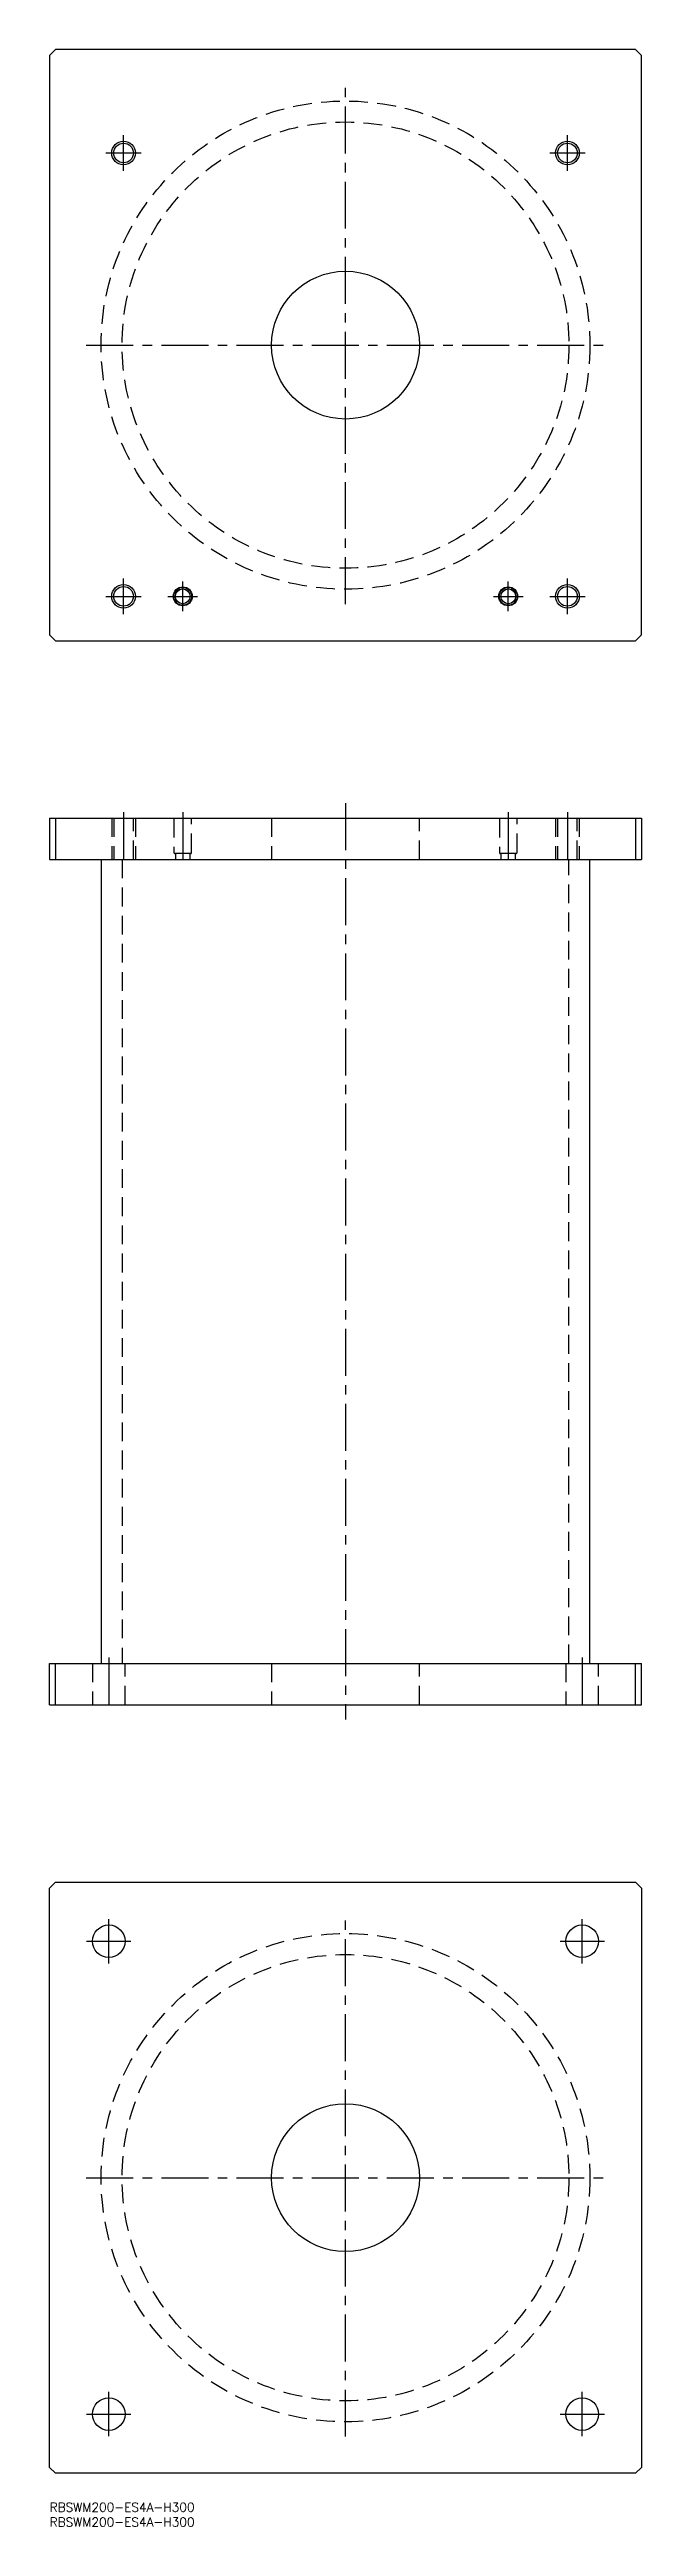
# Model space of a CAD drawing. Extents: x 0 to 200, y -8 to 830.
import ezdxf

# ---------------------------------------------------------------- set-up
doc = ezdxf.new("R2010")
doc.units = 0
doc.header["$LTSCALE"] = 0.5
doc.linetypes.add('CENTER', pattern=[50.8, 31.75, -6.35, 6.35, -6.35])
doc.linetypes.add('DASHED', pattern=[19.05, 12.7, -6.35])
for name, color, linetype in [('MSM_CENTER', 1, 'CENTER'), ('MSM_CONTINUOUS', 7, 'CONTINUOUS'), ('MSM_DASHED', 4, 'DASHED'), ('MSM_NARROW', 5, 'CONTINUOUS'), ('MSM_PART_NUMBER', 7, 'CONTINUOUS')]:
    doc.layers.add(name, color=color, linetype=linetype)
doc.styles.get("Standard").update_dxf_attribs({"font": 'txt.shx', "height": 3, "bigfont": 'bigfont.shx'})

# ---------------------------------------------------------------- blocks, each defined once
blk = doc.blocks.new('*U50')
at = {"layer": 'MSM_PART_NUMBER'}
blk.add_text('RBSWM200-ES4A-H300', height=3, dxfattribs=at).set_placement((0, -3))
blk = doc.blocks.new('*U51')
at = {"layer": 'MSM_PART_NUMBER'}
blk.add_text('RBSWM200-ES4A-H300', height=3, dxfattribs=at).set_placement((0, -8))

msp = doc.modelspace()

# ---------------------------------------------------------------- linework, layer by layer
at = {"layer": 'MSM_CENTER'}
for p, q in [((100, 642.4), (100, 817.6)), ((25, 789), (25, 801)), ((175, 789), (175, 801)), ((19, 795), (31, 795)), ((169, 795), (181, 795)), ((12.4, 730), (187.6, 730)), ((25, 639), (25, 651)), ((45, 640), (45, 650)), ((155, 640), (155, 650)), ((175, 639), (175, 651)), ((19, 645), (31, 645)), ((40, 645), (50, 645)), ((150, 645), (160, 645)), ((169, 645), (181, 645)), ((25, 572), (25, 554)), ((45, 572), (45, 554)), ((100, 575), (100, 265)), ((155, 572), (155, 554)), ((175, 572), (175, 554)), ((20, 286), (20, 268)), ((180, 286), (180, 268)), ((20, 182.5), (20, 197.5)), ((100, 22.4), (100, 197.6)), ((180, 182.5), (180, 197.5)), ((12.5, 190), (27.5, 190)), ((172.5, 190), (187.5, 190)), ((12.4, 110), (187.6, 110)), ((20, 22.5), (20, 37.5)), ((180, 22.5), (180, 37.5)), ((12.5, 30), (27.5, 30)), ((172.5, 30), (187.5, 30))]:
    msp.add_line(p, q, dxfattribs=at)
at = {"layer": 'MSM_CONTINUOUS'}
for p, q in [((2, 830), (0, 828)), ((198, 830), (2, 830)), ((200, 828), (198, 830)), ((0, 828), (0, 632)), ((200, 632), (200, 828)), ((0, 632), (2, 630)), ((2, 630), (198, 630)), ((198, 630), (200, 632)), ((0, 570), (0, 556)), ((0, 570), (200, 570)), ((2, 570), (2, 556)), ((198, 570), (198, 556)), ((200, 570), (200, 556)), ((0, 556), (200, 556)), ((17.4, 556), (17.4, 284)), ((182.6, 284), (182.6, 556)), ((0, 284), (200, 284)), ((0, 270), (0, 284)), ((2, 270), (2, 284)), ((198, 270), (198, 284)), ((200, 270), (200, 284)), ((0, 270), (200, 270)), ((0, 208), (2, 210)), ((2, 210), (198, 210)), ((198, 210), (200, 208)), ((0, 12), (0, 208)), ((200, 208), (200, 12)), ((2, 10), (0, 12)), ((198, 10), (2, 10)), ((200, 12), (198, 10))]:
    msp.add_line(p, q, dxfattribs=at)
for centre, radius in [((25, 795), 3.32), ((175, 795), 3.32), ((100, 730), 25), ((25, 645), 3.32), ((45, 645), 3.2), ((45, 645), 3), ((45, 645), 2.5), ((155, 645), 3.2), ((155, 645), 3), ((155, 645), 2.5), ((175, 645), 3.32), ((20, 190), 5.5), ((180, 190), 5.5), ((100, 110), 25), ((20, 30), 5.5), ((180, 30), 5.5)]:
    msp.add_circle(centre, radius, dxfattribs=at)
at = {"layer": 'MSM_DASHED'}
for p, q in [((21, 570), (21, 556)), ((21.68, 570), (21.68, 556)), ((28.32, 556), (28.32, 570)), ((29, 570), (29, 556)), ((41.8, 570), (42, 569.8)), ((48, 569.8), (48.2, 570)), ((75, 570), (75, 556)), ((125, 556), (125, 570)), ((151.8, 570), (152, 569.8)), ((158, 569.8), (158.2, 570)), ((171, 570), (171, 556)), ((171.68, 570), (171.68, 556)), ((178.32, 556), (178.32, 570)), ((179, 570), (179, 556)), ((48, 569.8), (42, 569.8)), ((42, 569.8), (42, 558.4)), ((48, 558.4), (48, 569.8)), ((158, 569.8), (152, 569.8)), ((152, 569.8), (152, 558.4)), ((158, 558.4), (158, 569.8)), ((24.5, 556), (24.5, 284)), ((47.6, 558), (42.4, 558)), ((42.5, 558), (42.5, 556)), ((47.5, 556), (47.5, 558)), ((157.6, 558), (152.4, 558)), ((152.5, 558), (152.5, 556)), ((157.5, 556), (157.5, 558)), ((175.5, 284), (175.5, 556)), ((14.5, 284), (14.5, 270)), ((25.5, 270), (25.5, 284)), ((75, 284), (75, 270)), ((125, 270), (125, 284)), ((174.5, 284), (174.5, 270)), ((185.5, 270), (185.5, 284))]:
    msp.add_line(p, q, dxfattribs=at)
for centre, radius in [((100, 730), 82.6), ((100, 730), 75.5), ((100, 110), 82.6), ((100, 110), 75.5)]:
    msp.add_circle(centre, radius, dxfattribs=at)
for centre, start, end in [((42.4, 558.4), 180, 270), ((47.6, 558.4), 270, 360), ((152.4, 558.4), 180, 270), ((157.6, 558.4), 270, 360)]:
    msp.add_arc(centre, 0.4, start, end, dxfattribs=at)
at = {"layer": 'MSM_NARROW'}
for centre in [(25, 795), (175, 795), (25, 645), (175, 645)]:
    msp.add_circle(centre, 4, dxfattribs=at)

# ---------------------------------------------------------------- block references
at = {"layer": 'MSM_CONTINUOUS'}
for name in ['*U50', '*U51']:
    msp.add_blockref(name, (0, 0), dxfattribs=at)

doc.saveas('drawing.dxf')
